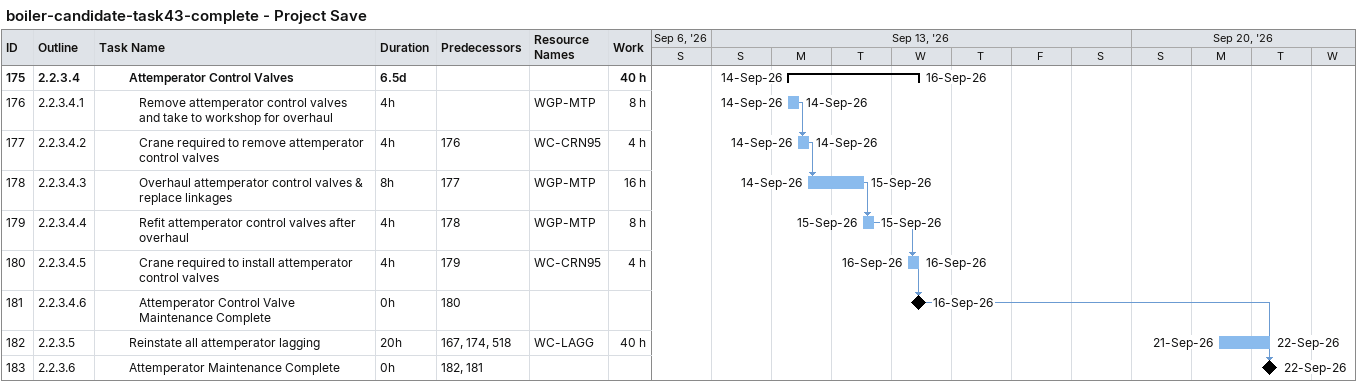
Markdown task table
boiler-candidate-task43-complete - Project Save

| ID | WBS | Task | Duration | Start | Finish | Predecessors | Resources | Work (h) |
|---|---|---|---|---|---|---|---|---|
| 175 | 2.2.3.4 | **Attemperator Control Valves** | 6.5d | 2026-09-14 | 2026-09-16 |  |  | 40 |
| 176 | 2.2.3.4.1 | Remove attemperator control valves and take to workshop for overhaul | 4h | 2026-09-14 | 2026-09-14 |  | WGP-MTP | 8 |
| 177 | 2.2.3.4.2 | Crane required to remove attemperator control valves | 4h | 2026-09-14 | 2026-09-14 | 176 | WC-CRN95 | 4 |
| 178 | 2.2.3.4.3 | Overhaul attemperator control valves & replace linkages | 8h | 2026-09-14 | 2026-09-15 | 177 | WGP-MTP | 16 |
| 179 | 2.2.3.4.4 | Refit attemperator control valves after overhaul | 4h | 2026-09-15 | 2026-09-15 | 178 | WGP-MTP | 8 |
| 180 | 2.2.3.4.5 | Crane required to install attemperator control valves | 4h | 2026-09-16 | 2026-09-16 | 179 | WC-CRN95 | 4 |
| 181 | 2.2.3.4.6 | Attemperator Control Valve Maintenance Complete | 0h | 2026-09-16 | 2026-09-16 | 180 |  |  |
| 182 | 2.2.3.5 | Reinstate all attemperator lagging | 20h | 2026-09-21 | 2026-09-22 | 167, 174, 518 | WC-LAGG | 40 |
| 183 | 2.2.3.6 | Attemperator Maintenance Complete | 0h | 2026-09-22 | 2026-09-22 | 182, 181 |  |  |
